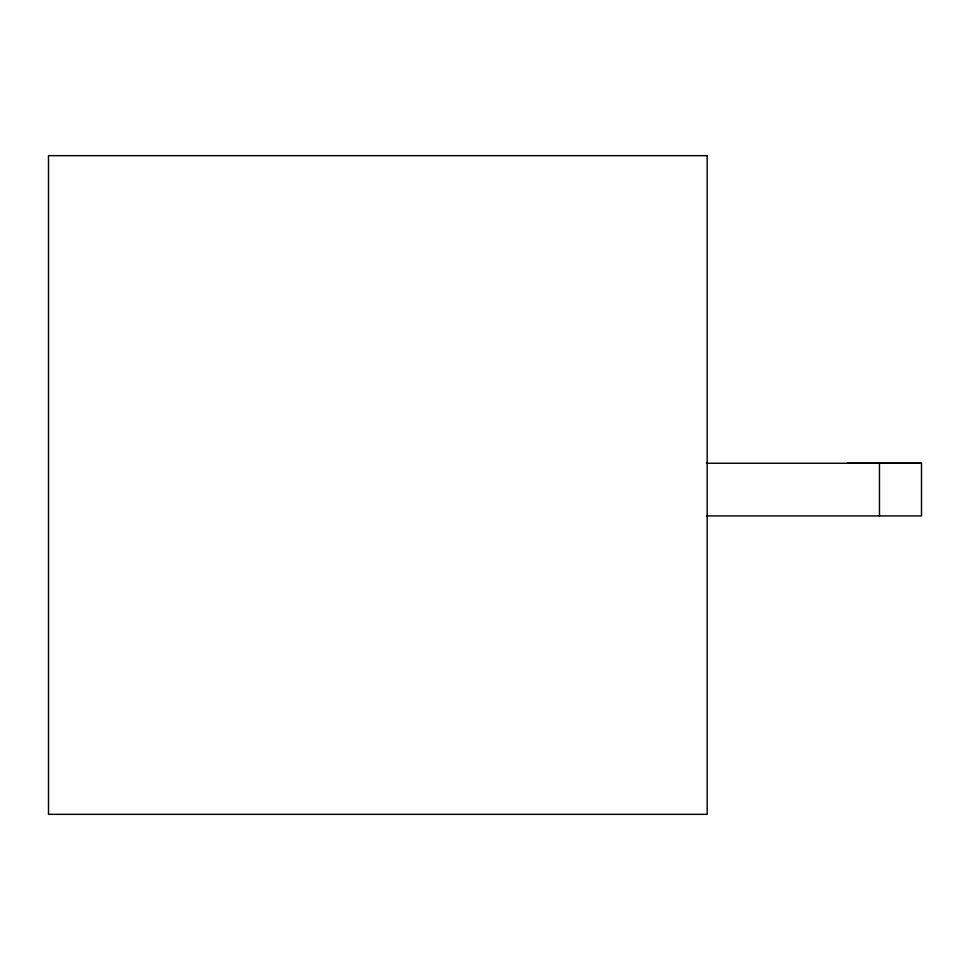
<?xml version="1.0" encoding="UTF-8"?>
<svg xmlns="http://www.w3.org/2000/svg" width="970" height="970" viewBox="0 0 970 970"><rect width="100%" height="100%" fill="white"/><g stroke="black" fill="none" stroke-linecap="round" stroke-linejoin="round"><path stroke-width="1.45" d="M847.307 463.248L921.5 463.248L921.5 515.943L706.427 515.943M706.427 463.248L921.5 463.248M879.463 463.248L879.463 515.943M707.178 155.661L48.5 155.661L48.5 814.339L707.178 814.339L707.178 155.661"/></g></svg>
